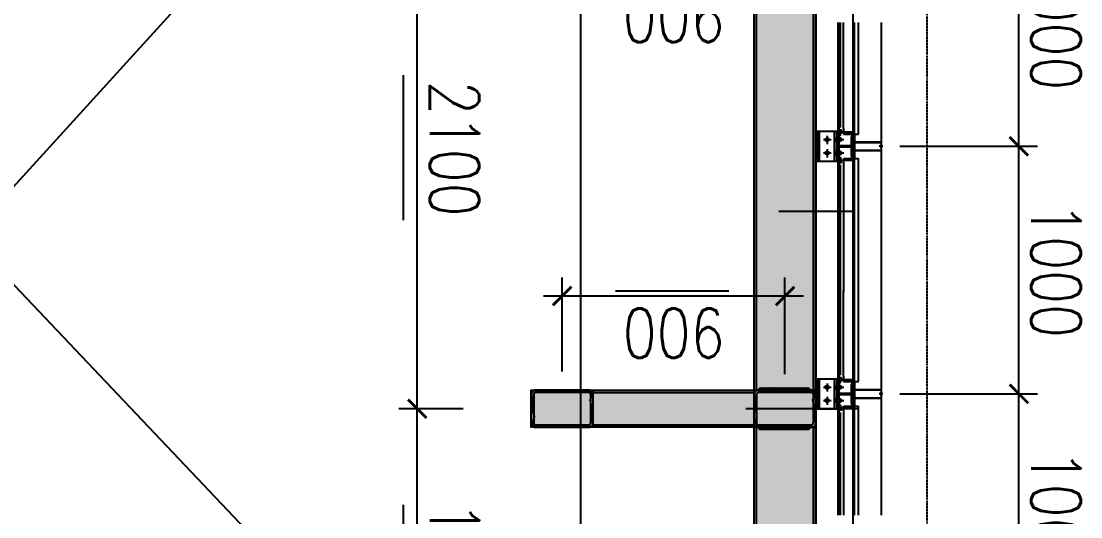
# Model space of a CAD drawing. Header units: millimetres. Extents: x 464 to 50148, y 310 to 56051.
# Drawn here: x 34599 to 38880, y 35186 to 37188 of the extents above; entities that cross this region are included whole.
import ezdxf

# ---------------------------------------------------------------- set-up
doc = ezdxf.new("R2010")
doc.units = ezdxf.units.MM
doc.linetypes.add('DASHDOT', pattern=[1, 0.5, -0.25, 0, -0.25])
doc.layers.get('0').update_dxf_attribs({"color": 8})
doc.layers.get('Defpoints').update_dxf_attribs({"color": 8})
for name, color, linetype in [('COL-10 Rev j', 8, 'Continuous'), ('COL-228 Rev j', 8, 'Continuous'), ('CON', 8, 'Continuous'), ('DIM', 8, 'Continuous'), ('DLN020__', 8, 'DASHDOT'), ('DLN280__', 8, 'Continuous'), ('DLN314__', 8, 'Continuous'), ('LOUVRE_MULLION', 8, 'Continuous'), ('USER', 8, 'Continuous')]:
    doc.layers.add(name, color=color, linetype=linetype)
doc.styles.add('SIMPLEX', font='SIMPLEX.shx', dxfattribs={"width": 0.8, "bigfont": 'chineset.shx'})
doc.dimstyles.new('HKDT-70', dxfattribs={"dimscale": 70, "dimtxt": 4, "dimasz": 1.5, "dimexe": 1.5, "dimexo": 1.5, "dimgap": 1, "dimtad": 1, "dimdec": 0, "dimlfac": 1, "dimdsep": 46, "dimtxsty": 'SIMPLEX', "dimblk": 'ARCHTICK', "dimcen": 1, "dimdle": 1.5, "dimclrd": 256, "dimclre": 256, "dimclrt": 256, "dimadec": 1, "dimazin": 3, "dimtfac": 1, "dimtdec": 0, "dimtix": 1, "dimtmove": 2, "dimatfit": 0, "dimfxl": 3, "dimlwd": -1, "dimlwe": -1, "dimarcsym": 0})

# ---------------------------------------------------------------- blocks, each defined once
blk = doc.blocks.new('250X150X10')
at = {"ltscale": 100}
h = blk.add_hatch(dxfattribs=at)
h.set_pattern_fill('ANSI32', color=256, scale=20, style=0)
h.set_pattern_definition([(45, (0, 0), (-5.30330086, 5.30330086), []), (45, (3.5355, 0), (-5.30330086, 5.30330086), [])])
h.paths.add_polyline_path([(-55896.1, -430690.8), (-55896.1, -430476.8, 0.315789), (-56010.1, -430476.8, 1), (-56046.1, -430476.8), (-56046.1, -430690.8, 0.315789), (-55932.1, -430690.8, 1)])
h.paths.add_polyline_path([(-56028.1, -430698.8), (-55914.1, -430698.8, 0.414214), (-55906.1, -430690.8), (-55906.1, -430476.8, 0.414214), (-55914.1, -430468.8), (-56028.1, -430468.8, 0.414214), (-56036.1, -430476.8), (-56036.1, -430690.8, 0.414214)], flags=16)
for points in [[(-56028.1, -430708.8), (-55914.1, -430708.8, 0.414214), (-55896.1, -430690.8), (-55896.1, -430476.8, 0.414214), (-55914.1, -430458.8), (-56028.1, -430458.8, 0.414214), (-56046.1, -430476.8), (-56046.1, -430690.8, 0.414214)], [(-56028.1, -430698.8), (-55914.1, -430698.8, 0.414214), (-55906.1, -430690.8), (-55906.1, -430476.8, 0.414214), (-55914.1, -430468.8), (-56028.1, -430468.8, 0.414214), (-56036.1, -430476.8), (-56036.1, -430690.8, 0.414214)]]:
    blk.add_lwpolyline(points, format="xyb", close=True)
blk = doc.blocks.new('cp')
at = {"layer": 'USER'}
h = blk.add_hatch(color=256, dxfattribs=at)
h.paths.add_polyline_path([(0, 0), (1, 0, 0.414214), (0, 1)])
h.paths.add_polyline_path([(0, 0), (-1, 0, 0.414214), (0, -1)])
for p, q in [((-2.5, 0), (2.5, 0)), ((0, -2.5), (0, 2.5))]:
    blk.add_line(p, q, dxfattribs=at)
blk.add_circle((0, 0), 1, dxfattribs=at)
blk = doc.blocks.new('hanfeng8')
for centre, start, end in [((-134175.9, -434457.1), 90, 270), ((-134175.9, -434465.1), 150, 270), ((-134175.9, -434473.1), 150, 270), ((-134175.9, -434481.1), 150, 270), ((-134175.9, -434489.1), 150, 270), ((-134025.9, -434457.1), 270, 90), ((-134025.9, -434465.1), 270, 30), ((-134025.9, -434473.1), 270, 30), ((-134025.9, -434481.1), 270, 30), ((-134025.9, -434489.1), 270, 30), ((-134175.9, -434497.1), 150, 270), ((-134175.9, -434505.1), 150, 270), ((-134175.9, -434513.1), 150, 270), ((-134175.9, -434521.1), 150, 270), ((-134175.9, -434529.1), 150, 270), ((-134025.9, -434497.1), 270, 30), ((-134025.9, -434505.1), 270, 30), ((-134025.9, -434513.1), 270, 30), ((-134025.9, -434521.1), 270, 30), ((-134025.9, -434529.1), 270, 30), ((-134175.9, -434537.1), 150, 270), ((-134175.9, -434545.1), 150, 270), ((-134175.9, -434553.1), 150, 270), ((-134175.9, -434561.1), 150, 270), ((-134175.9, -434569.1), 150, 270), ((-134175.9, -434577.1), 150, 270), ((-134025.9, -434537.1), 270, 30), ((-134025.9, -434545.1), 270, 30), ((-134025.9, -434553.1), 270, 30), ((-134025.9, -434561.1), 270, 30), ((-134025.9, -434569.1), 270, 30), ((-134025.9, -434577.1), 270, 30), ((-134175.9, -434585.1), 150, 270), ((-134175.9, -434593.1), 150, 270), ((-134175.9, -434601.1), 150, 270), ((-134175.9, -434609.1), 150, 270), ((-134175.9, -434617.1), 150, 270), ((-134025.9, -434585.1), 270, 30), ((-134025.9, -434593.1), 270, 30), ((-134025.9, -434601.1), 270, 30), ((-134025.9, -434609.1), 270, 30), ((-134025.9, -434617.1), 270, 30), ((-134175.9, -434625.1), 150, 270), ((-134175.9, -434633.1), 150, 270), ((-134175.9, -434641.1), 150, 270), ((-134175.9, -434649.1), 150, 270), ((-134025.9, -434625.1), 270, 30), ((-134025.9, -434633.1), 270, 30), ((-134025.9, -434641.1), 270, 30), ((-134025.9, -434649.1), 270, 30)]:
    blk.add_arc(centre, 8, start, end)
blk = doc.blocks.new('_ArchTick')
at = {"color": 0, "linetype": 'ByBlock', "const_width": 0.15}
blk.add_lwpolyline([(-0.5, -0.5), (0.5, 0.5)], dxfattribs=at)
blk = doc.blocks.new('*D70')
at = {"layer": 'Defpoints', "color": 0, "linetype": 'ByBlock', "transparency": 16777216}
for p in [(1612.1, 5360.1), (1612.1, 4060.1), (1872.5, 4060.1)]:
    blk.add_point(p, dxfattribs=at)
at = {"layer": 'DIM', "color": 6, "transparency": 16777216}
for p, q in [((1872.5, 5435.1), (1872.5, 3985.1)), ((1687.1, 5360.1), (1947.5, 5360.1)), ((1687.1, 4060.1), (1947.5, 4060.1))]:
    blk.add_line(p, q, dxfattribs=at)
at = {"layer": 'DIM', "color": 6, "linetype": 'ByBlock', "transparency": 16777216, "xscale": 75, "yscale": 75, "zscale": 75}
for p, rotation in [((1872.5, 5360.1), 90), ((1872.5, 4060.1), 270)]:
    blk.add_blockref('_ArchTick', p, dxfattribs=dict(at, rotation=rotation))
at = {"layer": 'DIM', "color": 4, "linetype": 'ByBlock', "transparency": 16777216, "insert": (1722.5, 4710.1), "char_height": 200, "attachment_point": 5, "rotation": 90, "style": 'SIMPLEX'}
blk.add_mtext('1300', dxfattribs=at)
blk = doc.blocks.new('*D71')
at = {"layer": 'Defpoints', "color": 0, "linetype": 'ByBlock', "transparency": 16777216}
for p in [(1612.1, 4060.1), (1612.1, 1960.1), (1872.5, 1960.1)]:
    blk.add_point(p, dxfattribs=at)
at = {"layer": 'DIM', "color": 6, "transparency": 16777216}
for p, q in [((1872.5, 4135.1), (1872.5, 1885.1)), ((1687.1, 4060.1), (1947.5, 4060.1)), ((1687.1, 1960.1), (1947.5, 1960.1))]:
    blk.add_line(p, q, dxfattribs=at)
at = {"layer": 'DIM', "color": 6, "linetype": 'ByBlock', "transparency": 16777216, "xscale": 75, "yscale": 75, "zscale": 75}
for p, rotation in [((1872.5, 4060.1), 90), ((1872.5, 1960.1), 270)]:
    blk.add_blockref('_ArchTick', p, dxfattribs=dict(at, rotation=rotation))
at = {"layer": 'DIM', "color": 4, "linetype": 'ByBlock', "transparency": 16777216, "insert": (1722.5, 3010.1), "char_height": 200, "attachment_point": 5, "rotation": 90, "style": 'SIMPLEX'}
blk.add_mtext('2100', dxfattribs=at)
blk = doc.blocks.new('*D78')
at = {"layer": 'Defpoints', "color": 0, "linetype": 'ByBlock', "ltscale": 100, "transparency": 16777216}
for p in [(-1.4, 5000.1), (-558.1, 4000.1), (-1.4, 4000.1)]:
    blk.add_point(p, dxfattribs=at)
at = {"layer": 'DIM', "color": 6, "ltscale": 100, "transparency": 16777216}
for p, q in [((-558.1, 5075.1), (-558.1, 3925.1)), ((-76.4, 5000.1), (-633.1, 5000.1)), ((-76.4, 4000.1), (-633.1, 4000.1))]:
    blk.add_line(p, q, dxfattribs=at)
at = {"layer": 'DIM', "color": 6, "linetype": 'ByBlock', "ltscale": 100, "transparency": 16777216, "xscale": 75, "yscale": 75, "zscale": 75}
for p, rotation in [((-558.1, 5000.1), 90), ((-558.1, 4000.1), 270)]:
    blk.add_blockref('_ArchTick', p, dxfattribs=dict(at, rotation=rotation))
at = {"layer": 'DIM', "color": 4, "linetype": 'ByBlock', "ltscale": 100, "transparency": 16777216, "insert": (-708.1, 4500.1), "char_height": 200, "attachment_point": 5, "rotation": 90, "style": 'SIMPLEX'}
blk.add_mtext('1000', dxfattribs=at)
blk = doc.blocks.new('*D79')
at = {"layer": 'Defpoints', "color": 0, "linetype": 'ByBlock', "ltscale": 100, "transparency": 16777216}
for p in [(-1.4, 4000.1), (-558.1, 3000.1), (-1.4, 3000.1)]:
    blk.add_point(p, dxfattribs=at)
at = {"layer": 'DIM', "color": 6, "ltscale": 100, "transparency": 16777216}
for p, q in [((-558.1, 4075.1), (-558.1, 2925.1)), ((-76.4, 4000.1), (-633.1, 4000.1)), ((-76.4, 3000.1), (-633.1, 3000.1))]:
    blk.add_line(p, q, dxfattribs=at)
at = {"layer": 'DIM', "color": 6, "linetype": 'ByBlock', "ltscale": 100, "transparency": 16777216, "xscale": 75, "yscale": 75, "zscale": 75}
for p, rotation in [((-558.1, 4000.1), 90), ((-558.1, 3000.1), 270)]:
    blk.add_blockref('_ArchTick', p, dxfattribs=dict(at, rotation=rotation))
at = {"layer": 'DIM', "color": 4, "linetype": 'ByBlock', "ltscale": 100, "transparency": 16777216, "insert": (-708.1, 3500.1), "char_height": 200, "attachment_point": 5, "rotation": 90, "style": 'SIMPLEX'}
blk.add_mtext('1000', dxfattribs=at)
blk = doc.blocks.new('*D80')
at = {"layer": 'Defpoints', "color": 0, "linetype": 'ByBlock', "ltscale": 100, "transparency": 16777216}
for p in [(-1.4, 3000.1), (-558.1, 2000.1), (-1.4, 2000.1)]:
    blk.add_point(p, dxfattribs=at)
at = {"layer": 'DIM', "color": 6, "ltscale": 100, "transparency": 16777216}
for p, q in [((-558.1, 3075.1), (-558.1, 1925.1)), ((-76.4, 3000.1), (-633.1, 3000.1)), ((-76.4, 2000.1), (-633.1, 2000.1))]:
    blk.add_line(p, q, dxfattribs=at)
at = {"layer": 'DIM', "color": 6, "linetype": 'ByBlock', "ltscale": 100, "transparency": 16777216, "xscale": 75, "yscale": 75, "zscale": 75}
for p, rotation in [((-558.1, 3000.1), 90), ((-558.1, 2000.1), 270)]:
    blk.add_blockref('_ArchTick', p, dxfattribs=dict(at, rotation=rotation))
at = {"layer": 'DIM', "color": 4, "linetype": 'ByBlock', "ltscale": 100, "transparency": 16777216, "insert": (-708.1, 2500.1), "char_height": 200, "attachment_point": 5, "rotation": 90, "style": 'SIMPLEX'}
blk.add_mtext('1000', dxfattribs=at)
blk = doc.blocks.new('*D87')
at = {"layer": 'Defpoints', "color": 0, "linetype": 'ByBlock', "transparency": 16777216}
for p in [(387.1, 3995.1), (1287.1, 3985.1), (1287.1, 3605)]:
    blk.add_point(p, dxfattribs=at)
at = {"layer": 'DIM', "color": 6, "transparency": 16777216}
for p, q in [((387.1, 3920.1), (387.1, 3530)), ((1287.1, 3910.1), (1287.1, 3530)), ((312.1, 3605), (1362.1, 3605))]:
    blk.add_line(p, q, dxfattribs=at)
at = {"layer": 'DIM', "color": 6, "linetype": 'ByBlock', "transparency": 16777216, "xscale": 75, "yscale": 75, "zscale": 75, "rotation": 180}
blk.add_blockref('_ArchTick', (387.1, 3605), dxfattribs=at)
at = {"layer": 'DIM', "color": 6, "linetype": 'ByBlock', "transparency": 16777216, "xscale": 75, "yscale": 75, "zscale": 75}
blk.add_blockref('_ArchTick', (1287.1, 3605), dxfattribs=at)
at = {"layer": 'DIM', "color": 4, "linetype": 'ByBlock', "transparency": 16777216, "insert": (837.1, 3755), "char_height": 200, "attachment_point": 5, "style": 'SIMPLEX'}
blk.add_mtext('900', dxfattribs=at)
blk = doc.blocks.new('*D88')
at = {"layer": 'Defpoints', "color": 0, "linetype": 'ByBlock', "transparency": 16777216}
for p in [(1287.1, 2329.6), (387.1, 2025.1), (1287.1, 2025.1)]:
    blk.add_point(p, dxfattribs=at)
at = {"layer": 'DIM', "color": 6, "transparency": 16777216}
for p, q in [((387.1, 2100.1), (387.1, 2404.6)), ((1287.1, 2100.1), (1287.1, 2404.6)), ((312.1, 2329.6), (1362.1, 2329.6))]:
    blk.add_line(p, q, dxfattribs=at)
at = {"layer": 'DIM', "color": 6, "linetype": 'ByBlock', "transparency": 16777216, "xscale": 75, "yscale": 75, "zscale": 75, "rotation": 180}
blk.add_blockref('_ArchTick', (387.1, 2329.6), dxfattribs=at)
at = {"layer": 'DIM', "color": 6, "linetype": 'ByBlock', "transparency": 16777216, "xscale": 75, "yscale": 75, "zscale": 75}
blk.add_blockref('_ArchTick', (1287.1, 2329.6), dxfattribs=at)
at = {"layer": 'DIM', "color": 4, "linetype": 'ByBlock', "transparency": 16777216, "insert": (837.1, 2479.6), "char_height": 200, "attachment_point": 5, "style": 'SIMPLEX'}
blk.add_mtext('900', dxfattribs=at)
blk = doc.blocks.new('A$C7E8B1C4A')
for p, q in [((262.1, 5300.1), (262.1, 4120.1)), ((512.1, 5300.1), (512.1, 4120.1)), ((96.1, 4060.1), (545.1, 4060.1)), ((262.1, 4060.1), (262.1, 3940.1)), ((262.1, 4000.1), (262.1, 2020.1)), ((512.1, 4000.1), (512.1, 2020.1)), ((262.1, 3060.1), (262.1, 2940.1))]:
    blk.add_line(p, q)
at = {"layer": 'CON'}
blk.add_lwpolyline([(1162.1, 4135.1), (1162.1, 3985.1), (512.1, 3985.1), (512.1, 4135.1)], close=True, dxfattribs=at)
at = {"layer": 'LOUVRE_MULLION'}
for p, q in [((272.1, 5287), (272.1, 4133.3)), ((502.1, 5287), (502.1, 4133.3)), ((-1.4, 3579.6), (-1.4, 4489.8)), ((90.6, 4489.8), (90.6, 4049.5)), ((106.1, 4489.8), (106.1, 4049.5)), ((151.1, 4049.5), (151.1, 4489.8)), ((163.1, 4489.8), (163.1, 4074.7)), ((170.5, 4489.8), (170.5, 3579.6)), ((172.1, 4489.8), (172.1, 3579.6)), ((151.1, 4049.5), (90.6, 4049.5)), ((106.1, 3950.7), (106.1, 4049.5)), ((190.9, 4027.1), (149.4, 4027.1)), ((157.3, 4030.1), (156.8, 4029.6)), ((160.6, 4029.6), (156.8, 4029.6)), ((156.8, 4029.6), (156.8, 4024.6)), ((160.6, 4024.6), (156.8, 4024.6)), ((156.8, 4024.6), (157.3, 4024.1)), ((157.3, 4030.1), (157.3, 4024.1)), ((160.6, 4030.1), (157.3, 4030.1)), ((160.6, 4022.9), (160.6, 4031.2)), ((160.9, 4032.6), (164.3, 4032.6)), ((164.3, 4029.9), (160.9, 4029.9)), ((164.3, 4024.3), (160.9, 4024.3)), ((166.6, 4034.6), (164.6, 4034.6)), ((164.6, 4034.6), (164.6, 4019.6)), ((166.6, 4017.6), (166.6, 4036.6)), ((166.6, 4036.6), (168.6, 4036.6)), ((168.6, 4036.6), (168.6, 4017.6)), ((168.6, 4036.6), (168.6, 4017.6)), ((262.1, 4060.1), (172.1, 4060.1)), ((172.1, 4060.1), (172.1, 3940.1)), ((178.1, 4060.1), (178.1, 3940.1)), ((178.1, 4017.6), (178.1, 4036.6)), ((180.2, 4036.6), (178.1, 4036.6)), ((180.2, 4036.6), (180.2, 4017.6)), ((183.9, 4032.6), (180.2, 4032.6)), ((183.9, 4029.9), (180.2, 4029.9)), ((183.9, 4024.3), (180.2, 4024.3)), ((184.2, 4031.3), (184.2, 4023)), ((187.1, 4060.1), (187.1, 3940.1)), ((230.9, 4027.1), (201, 4027.1)), ((217.1, 4011.9), (217.1, 4044.9)), ((247.1, 4060.1), (247.1, 3940.1)), ((256.1, 4060.1), (256.1, 3940.1)), ((106.1, 4017.7), (-1.4, 4017.7)), ((106.1, 4016.1), (-1.4, 4016.1)), ((106.1, 3984.1), (-1.4, 3984.1)), ((106.1, 3982.6), (-1.4, 3982.6)), ((160.6, 4024.1), (157.3, 4024.1)), ((160.9, 4021.6), (164.3, 4021.6)), ((166.6, 4019.6), (164.6, 4019.6)), ((166.6, 4017.6), (168.6, 4017.6)), ((166.6, 3982.7), (166.6, 3963.6)), ((166.6, 3982.7), (168.6, 3982.7)), ((168.6, 3963.6), (168.6, 3982.7)), ((168.6, 3963.6), (168.6, 3982.7)), ((180.2, 4017.6), (178.1, 4017.6)), ((178.1, 3982.7), (178.1, 3963.6)), ((180.2, 3982.7), (178.1, 3982.7)), ((183.9, 4021.6), (180.2, 4021.6)), ((180.2, 3963.6), (180.2, 3982.7)), ((217.1, 3958), (217.1, 3990.9)), ((272.1, 3987), (272.1, 2033.3)), ((502.1, 3987), (502.1, 2033.3)), ((90.6, 3950.7), (90.6, 3579.6)), ((151.1, 3950.7), (90.6, 3950.7)), ((106.1, 3950.7), (106.1, 3579.6)), ((190.9, 3973.2), (149.4, 3973.2)), ((151.1, 3928.6), (151.1, 3950.7)), ((156.8, 3975.7), (157.3, 3976.2)), ((156.8, 3970.7), (156.8, 3975.7)), ((160.6, 3975.7), (156.8, 3975.7)), ((160.6, 3970.7), (156.8, 3970.7)), ((157.3, 3970.2), (156.8, 3970.7)), ((157.3, 3970.2), (157.3, 3976.2)), ((160.6, 3976.2), (157.3, 3976.2)), ((160.6, 3970.2), (157.3, 3970.2)), ((160.6, 3977.3), (160.6, 3969.1)), ((160.9, 3978.7), (164.3, 3978.7)), ((164.3, 3975.9), (160.9, 3975.9)), ((164.3, 3970.4), (160.9, 3970.4)), ((160.9, 3967.7), (164.3, 3967.7)), ((164.6, 3965.7), (164.6, 3980.6)), ((166.6, 3980.6), (164.6, 3980.6)), ((166.6, 3965.7), (164.6, 3965.7)), ((166.6, 3963.6), (168.6, 3963.6)), ((172.1, 3940.1), (262.1, 3940.1)), ((180.2, 3963.6), (178.1, 3963.6)), ((183.9, 3978.7), (180.2, 3978.7)), ((183.9, 3975.9), (180.2, 3975.9)), ((183.9, 3970.4), (180.2, 3970.4)), ((183.9, 3967.7), (180.2, 3967.7)), ((184.2, 3969), (184.2, 3977.3)), ((230.9, 3973.2), (201, 3973.2)), ((151.1, 3928.6), (151.1, 3579.6)), ((163.1, 3924.2), (163.1, 3579.6)), ((-1.4, 2499.8), (-1.4, 3589.6)), ((90.6, 3589.6), (90.6, 3049.5)), ((106.1, 3589.6), (106.1, 3049.5)), ((151.1, 3049.5), (151.1, 3589.6)), ((163.1, 3589.6), (163.1, 3074.7)), ((170.5, 3589.6), (170.5, 2499.8)), ((172.1, 3589.6), (172.1, 2499.8)), ((151.1, 3049.5), (90.6, 3049.5)), ((106.1, 2950.7), (106.1, 3049.5)), ((262.1, 3060.1), (172.1, 3060.1)), ((172.1, 3060.1), (172.1, 2940.1)), ((178.1, 3060.1), (178.1, 2940.1)), ((187.1, 3060.1), (187.1, 2940.1)), ((217.1, 3011.9), (217.1, 3044.9)), ((247.1, 3060.1), (247.1, 2940.1)), ((256.1, 3060.1), (256.1, 2940.1)), ((106.1, 3017.7), (-1.4, 3017.7)), ((106.1, 3016.1), (-1.4, 3016.1)), ((190.9, 3027.1), (149.4, 3027.1)), ((157.3, 3030.1), (156.8, 3029.6)), ((160.6, 3029.6), (156.8, 3029.6)), ((156.8, 3029.6), (156.8, 3024.6)), ((160.6, 3024.6), (156.8, 3024.6)), ((156.8, 3024.6), (157.3, 3024.1)), ((157.3, 3030.1), (157.3, 3024.1)), ((160.6, 3030.1), (157.3, 3030.1)), ((160.6, 3024.1), (157.3, 3024.1)), ((160.6, 3022.9), (160.6, 3031.2)), ((160.9, 3032.6), (164.3, 3032.6)), ((164.3, 3029.9), (160.9, 3029.9)), ((164.3, 3024.3), (160.9, 3024.3)), ((160.9, 3021.6), (164.3, 3021.6)), ((166.6, 3034.6), (164.6, 3034.6)), ((164.6, 3034.6), (164.6, 3019.6)), ((166.6, 3019.6), (164.6, 3019.6)), ((166.6, 3017.6), (166.6, 3036.6)), ((166.6, 3036.6), (168.6, 3036.6)), ((166.6, 3017.6), (168.6, 3017.6)), ((168.6, 3036.6), (168.6, 3017.6)), ((168.6, 3036.6), (168.6, 3017.6)), ((178.1, 3017.6), (178.1, 3036.6)), ((180.2, 3036.6), (178.1, 3036.6)), ((180.2, 3017.6), (178.1, 3017.6)), ((180.2, 3036.6), (180.2, 3017.6)), ((183.9, 3032.6), (180.2, 3032.6)), ((183.9, 3029.9), (180.2, 3029.9)), ((183.9, 3024.3), (180.2, 3024.3)), ((183.9, 3021.6), (180.2, 3021.6)), ((184.2, 3031.3), (184.2, 3023)), ((230.9, 3027.1), (201, 3027.1)), ((106.1, 2984.1), (-1.4, 2984.1)), ((106.1, 2982.6), (-1.4, 2982.6)), ((190.9, 2973.2), (149.4, 2973.2)), ((156.8, 2975.7), (157.3, 2976.2)), ((156.8, 2970.7), (156.8, 2975.7)), ((160.6, 2975.7), (156.8, 2975.7)), ((160.6, 2970.7), (156.8, 2970.7)), ((157.3, 2970.2), (156.8, 2970.7)), ((157.3, 2970.2), (157.3, 2976.2)), ((160.6, 2976.2), (157.3, 2976.2)), ((160.6, 2970.2), (157.3, 2970.2)), ((160.6, 2977.3), (160.6, 2969.1)), ((160.9, 2978.7), (164.3, 2978.7)), ((164.3, 2975.9), (160.9, 2975.9)), ((164.3, 2970.4), (160.9, 2970.4)), ((160.9, 2967.7), (164.3, 2967.7)), ((164.6, 2965.7), (164.6, 2980.6)), ((166.6, 2980.6), (164.6, 2980.6)), ((166.6, 2965.7), (164.6, 2965.7)), ((166.6, 2982.7), (166.6, 2963.6)), ((166.6, 2982.7), (168.6, 2982.7)), ((166.6, 2963.6), (168.6, 2963.6)), ((168.6, 2963.6), (168.6, 2982.7)), ((168.6, 2963.6), (168.6, 2982.7)), ((178.1, 2982.7), (178.1, 2963.6)), ((180.2, 2982.7), (178.1, 2982.7)), ((180.2, 2963.6), (178.1, 2963.6)), ((180.2, 2963.6), (180.2, 2982.7)), ((183.9, 2978.7), (180.2, 2978.7)), ((183.9, 2975.9), (180.2, 2975.9)), ((183.9, 2970.4), (180.2, 2970.4)), ((183.9, 2967.7), (180.2, 2967.7)), ((184.2, 2969), (184.2, 2977.3)), ((230.9, 2973.2), (201, 2973.2)), ((217.1, 2958), (217.1, 2990.9)), ((90.6, 2950.7), (90.6, 2499.8)), ((151.1, 2950.7), (90.6, 2950.7)), ((106.1, 2950.7), (106.1, 2499.8)), ((151.1, 2928.6), (151.1, 2950.7)), ((151.1, 2928.6), (151.1, 2499.8)), ((163.1, 2924.2), (163.1, 2499.8)), ((172.1, 2940.1), (262.1, 2940.1))]:
    blk.add_line(p, q, dxfattribs=at)
for points in [[(1162.1, 4125.1), (512.1, 4125.1)], [(1162.1, 3995.1), (512.1, 3995.1)]]:
    blk.add_lwpolyline(points, dxfattribs=at)
for points in [[(117, 4038.1), (117, 3962.1, 0.414214), (118, 3961.1), (118, 3961.1, 0.414214), (119, 3962.1), (119, 3997.6, -0.414214), (119.5, 3998.1), (168, 3998.1, -0.414214), (168.5, 3997.6), (168.5, 3937.1), (159.5, 3937.1, 0.414214), (158.5, 3936.1), (158.5, 3936.1, 0.414214), (159.5, 3935.1), (168.5, 3935.1), (168.5, 3921.1, 0.414214), (169.5, 3920.1), (169.5, 3920.1, 0.414214), (170.5, 3921.1), (170.5, 4079.1, 0.414214), (169.5, 4080.1), (169.5, 4080.1, 0.414214), (168.5, 4079.1), (168.5, 4065.1), (159.5, 4065.1, 0.414214), (158.5, 4064.1), (158.5, 4064.1, 0.414214), (159.5, 4063.1), (168.5, 4063.1), (168.5, 4002.6, -0.414214), (168, 4002.1), (119.5, 4002.1, -0.414214), (119, 4002.6), (119, 4038.1, 0.414214), (118, 4039.1), (118, 4039.1, 0.414214)], [(117, 3038.1), (117, 2962.1, 0.414214), (118, 2961.1), (118, 2961.1, 0.414214), (119, 2962.1), (119, 2997.6, -0.414214), (119.5, 2998.1), (168, 2998.1, -0.414214), (168.5, 2997.6), (168.5, 2937.1), (159.5, 2937.1, 0.414214), (158.5, 2936.1), (158.5, 2936.1, 0.414214), (159.5, 2935.1), (168.5, 2935.1), (168.5, 2921.1, 0.414214), (169.5, 2920.1), (169.5, 2920.1, 0.414214), (170.5, 2921.1), (170.5, 3079.1, 0.414214), (169.5, 3080.1), (169.5, 3080.1, 0.414214), (168.5, 3079.1), (168.5, 3065.1), (159.5, 3065.1, 0.414214), (158.5, 3064.1), (158.5, 3064.1, 0.414214), (159.5, 3063.1), (168.5, 3063.1), (168.5, 3002.6, -0.414214), (168, 3002.1), (119.5, 3002.1, -0.414214), (119, 3002.6), (119, 3038.1, 0.414214), (118, 3039.1), (118, 3039.1, 0.414214)]]:
    blk.add_lwpolyline(points, format="xyb", close=True, dxfattribs=at)
for points in [[(106.1, 4017.7), (114, 4017.7, 0.414214), (115.5, 4019.2), (115.5, 4054.1, -0.414214), (118.5, 4057.1), (161.1, 4057.1, -0.414214), (164.1, 4054.1), (164.1, 4045.6), (162.6, 4045.6), (162.6, 4054.1, 0.414214), (161.1, 4055.6), (118.5, 4055.6, 0.414214), (117, 4054.1), (117, 4019.1, -0.414214), (114, 4016.1), (106.1, 4016.1)], [(106.1, 3982.6), (114, 3982.6, -0.414214), (115.5, 3981.1), (115.5, 3946.1, 0.414214), (118.5, 3943.1), (161.1, 3943.1, 0.414214), (164.1, 3946.1), (164.1, 3954.6), (162.6, 3954.6), (162.6, 3946.2, -0.414214), (161.1, 3944.7), (118.5, 3944.7, -0.414214), (117, 3946.2), (117, 3981.1, 0.414214), (114, 3984.1), (106.1, 3984.1)], [(106.1, 3017.7), (114, 3017.7, 0.414214), (115.5, 3019.2), (115.5, 3054.1, -0.414214), (118.5, 3057.1), (161.1, 3057.1, -0.414214), (164.1, 3054.1), (164.1, 3045.6), (162.6, 3045.6), (162.6, 3054.1, 0.414214), (161.1, 3055.6), (118.5, 3055.6, 0.414214), (117, 3054.1), (117, 3019.1, -0.414214), (114, 3016.1), (106.1, 3016.1)], [(106.1, 2982.6), (114, 2982.6, -0.414214), (115.5, 2981.1), (115.5, 2946.1, 0.414214), (118.5, 2943.1), (161.1, 2943.1, 0.414214), (164.1, 2946.1), (164.1, 2954.6), (162.6, 2954.6), (162.6, 2946.2, -0.414214), (161.1, 2944.7), (118.5, 2944.7, -0.414214), (117, 2946.2), (117, 2981.1, 0.414214), (114, 2984.1), (106.1, 2984.1)]]:
    blk.add_lwpolyline(points, format="xyb", dxfattribs=at)
for points in [[(217.1, 4033.6), (222.7, 4030.3), (222.7, 4023.9), (217.1, 4020.6), (211.5, 4023.9), (211.5, 4030.3)], [(217.1, 3979.7), (222.7, 3976.4), (222.7, 3969.9), (217.1, 3966.7), (211.5, 3969.9), (211.5, 3976.4)], [(217.1, 3033.6), (222.7, 3030.3), (222.7, 3023.9), (217.1, 3020.6), (211.5, 3023.9), (211.5, 3030.3)], [(217.1, 2979.7), (222.7, 2976.4), (222.7, 2969.9), (217.1, 2966.7), (211.5, 2969.9), (211.5, 2976.4)]]:
    blk.add_lwpolyline(points, close=True, dxfattribs=at)
for centre, radius in [((217.1, 4027.1), 7.2), ((217.1, 4027.1), 6.48), ((217.1, 4027.1), 2.88), ((217.1, 3973.2), 7.2), ((217.1, 3973.2), 6.48), ((217.1, 3973.2), 2.88), ((217.1, 3027.1), 7.2), ((217.1, 3027.1), 6.48), ((217.1, 3027.1), 2.88), ((217.1, 2973.2), 7.2), ((217.1, 2973.2), 6.48), ((217.1, 2973.2), 2.88)]:
    blk.add_circle(centre, radius, dxfattribs=at)
for centre, radius, start, end in [((163.5, 4031.2), 2.87, 151.5448, 208.2963), ((171.5, 4027.1), 10.9, 165.3319, 194.6669), ((163.5, 4023), 2.87, 151.701, 208.4525), ((161.7, 4031.2), 2.87, 331.701, 28.4525), ((153.7, 4027.1), 10.9, 345.3319, 14.6669), ((161.7, 4023), 2.87, 331.5448, 28.2963), ((181.4, 4031.2), 2.87, 331.701, 28.4525), ((173.3, 4027.1), 10.9, 345.3319, 14.6669), ((181.4, 4023), 2.87, 331.5448, 28.2963), ((217.1, 4027.1), 3.6, 232.6164, 217.8882), ((163.5, 3977.3), 2.87, 151.5475, 208.299), ((171.5, 3973.2), 10.9, 165.3331, 194.6681), ((163.5, 3969), 2.87, 151.7037, 208.4552), ((161.7, 3977.3), 2.87, 331.7037, 28.4552), ((153.7, 3973.2), 10.9, 345.3331, 14.6681), ((161.7, 3969), 2.87, 331.5475, 28.299), ((181.4, 3977.3), 2.87, 331.7037, 28.4552), ((173.3, 3973.2), 10.9, 345.3331, 14.6681), ((181.4, 3969), 2.87, 331.5475, 28.299), ((217.1, 3973.2), 3.6, 232.6164, 217.8882), ((163.5, 3031.2), 2.87, 151.5448, 208.2963), ((171.5, 3027.1), 10.9, 165.3319, 194.6669), ((163.5, 3023), 2.87, 151.701, 208.4525), ((161.7, 3031.2), 2.87, 331.701, 28.4525), ((153.7, 3027.1), 10.9, 345.3319, 14.6669), ((161.7, 3023), 2.87, 331.5448, 28.2963), ((181.4, 3031.2), 2.87, 331.701, 28.4525), ((173.3, 3027.1), 10.9, 345.3319, 14.6669), ((181.4, 3023), 2.87, 331.5448, 28.2963), ((217.1, 3027.1), 3.6, 232.6164, 217.8882), ((163.5, 2977.3), 2.87, 151.5475, 208.299), ((171.5, 2973.2), 10.9, 165.3331, 194.6681), ((163.5, 2969), 2.87, 151.7037, 208.4552), ((161.7, 2977.3), 2.87, 331.7037, 28.4552), ((153.7, 2973.2), 10.9, 345.3331, 14.6681), ((161.7, 2969), 2.87, 331.5475, 28.299), ((181.4, 2977.3), 2.87, 331.7037, 28.4552), ((173.3, 2973.2), 10.9, 345.3331, 14.6681), ((181.4, 2969), 2.87, 331.5475, 28.299), ((217.1, 2973.2), 3.6, 232.6164, 217.8882)]:
    blk.add_arc(centre, radius, start, end, dxfattribs=at)
at = {"rotation": 270}
for name, p in [('250X150X10', (430970.9, -51911)), ('hanfeng8', (434943.2, -130040.8)), ('250X150X10', (431870.9, -51911))]:
    blk.add_blockref(name, p, dxfattribs=at)
at = {"layer": 'USER', "xscale": 3, "yscale": 3, "zscale": 3, "rotation": 270}
for p in [(-1.4, 4000.1), (-1.4, 3000.1)]:
    blk.add_blockref('cp', p, dxfattribs=at)
at = {"layer": 'DIM'}
for base, p1, p2, picture, middle in [((1872.5, 4060.1), (1612.1, 5360.1), (1612.1, 4060.1), '*D70', (1722.5, 4710.1)), ((1872.5, 1960.1), (1612.1, 4060.1), (1612.1, 1960.1), '*D71', (1722.5, 3010.1))]:
    dim = blk.add_linear_dim(base=base, p1=p1, p2=p2, angle=270, dimstyle='HKDT-70', override={"dimscale": 50}, dxfattribs=at)
    dim.commit()
    dim.dimension.update_dxf_attribs({"geometry": picture, "text_midpoint": middle})
at = {"layer": 'DIM', "ltscale": 100}
for base, p1, p2, picture, middle in [((-558.1, 4000.1), (-1.4, 5000.1), (-1.4, 4000.1), '*D78', (-708.1, 4500.1)), ((-558.1, 3000.1), (-1.4, 4000.1), (-1.4, 3000.1), '*D79', (-708.1, 3500.1)), ((-558.1, 2000.1), (-1.4, 3000.1), (-1.4, 2000.1), '*D80', (-708.1, 2500.1))]:
    dim = blk.add_linear_dim(base=base, p1=p1, p2=p2, angle=270, dimstyle='HKDT-70', override={"dimscale": 50}, dxfattribs=at)
    dim.commit()
    dim.dimension.update_dxf_attribs({"geometry": picture, "text_midpoint": middle})
at = {"layer": 'DIM'}
for base, p1, p2, picture, middle in [((1287.1, 3605), (387.1, 3995.1), (1287.1, 3985.1), '*D87', (837.1, 3755)), ((1287.1, 2329.6), (387.1, 2025.1), (1287.1, 2025.1), '*D88', (837.1, 2479.6))]:
    dim = blk.add_linear_dim(base=base, p1=p1, p2=p2, dimstyle='HKDT-70', override={"dimscale": 50}, dxfattribs=at)
    dim.commit()
    dim.dimension.update_dxf_attribs({"geometry": picture, "text_midpoint": middle})

msp = doc.modelspace()

# ---------------------------------------------------------------- hatches: boundary and pattern name
at = {"layer": 'COL-228 Rev j', "ltscale": 100}
h = msp.add_hatch(color=256, dxfattribs=at)
h.dxf.hatch_style = 1
h.paths.add_polyline_path([(23250.8, 39419.5), (37809.5, 39419.5), (37809.5, 28767.6), (37559.5, 28846.1), (37559.5, 39169.5), (23201.7, 39169.5)])
h = msp.add_hatch(color=256, dxfattribs=at)
h.dxf.hatch_style = 1
h.paths.add_polyline_path([(37809.5, 35697.9), (37809.5, 35547.9), (36659.5, 35547.9), (36659.5, 35697.9)])

# ---------------------------------------------------------------- linework, layer by layer
at = {"layer": 'COL-10 Rev j', "ltscale": 100}
for points in [[(36142.4, 36969.8), (36142.4, 36385.2)], [(36999.7, 36099.2), (37458.2, 36099.2)], [(36142.4, 35234.6), (36142.4, 34650)]]:
    msp.add_lwpolyline(points, dxfattribs=at)
at = {"layer": 'COL-228 Rev j', "ltscale": 100}
for points in [[(23250.8, 39419.5), (37809.5, 39419.5), (37809.5, 28767.6), (37559.5, 28846.1), (37559.5, 39169.5), (23201.7, 39169.5)], [(37809.5, 35697.9), (37809.5, 35547.9), (36659.5, 35547.9), (36659.5, 35697.9)]]:
    msp.add_lwpolyline(points, close=True, dxfattribs=at)
at = {"layer": 'DLN020__'}
msp.add_line((38259.5, 6669.5), (38259.5, 51919.5), dxfattribs=at)
at = {"layer": 'DLN280__'}
for p, q in [((32009.5, 38819.5), (36859.5, 33709.5)), ((36659.5, 38819.5), (32009.5, 33709.5))]:
    msp.add_line(p, q, dxfattribs=at)
msp.add_lwpolyline([(32009.5, 33709.5), (36859.5, 33709.5), (36859.5, 38819.5), (32009.5, 38819.5)], close=True, dxfattribs=at)
at = {"layer": 'DLN314__', "ltscale": 0.03}
for p, q in [((37959.5, 28703.8), (37959.5, 39619.5)), ((37809.5, 28750.9), (37809.5, 39469.5)), ((37959.5, 36419.5), (37659.5, 36419.5))]:
    msp.add_line(p, q, dxfattribs=at)

# ---------------------------------------------------------------- block references
at = {"layer": 'DLN314__', "rotation": 180}
msp.add_blockref('A$C7E8B1C4A', (38071.5, 39683), dxfattribs=at)

doc.saveas('drawing.dxf')
